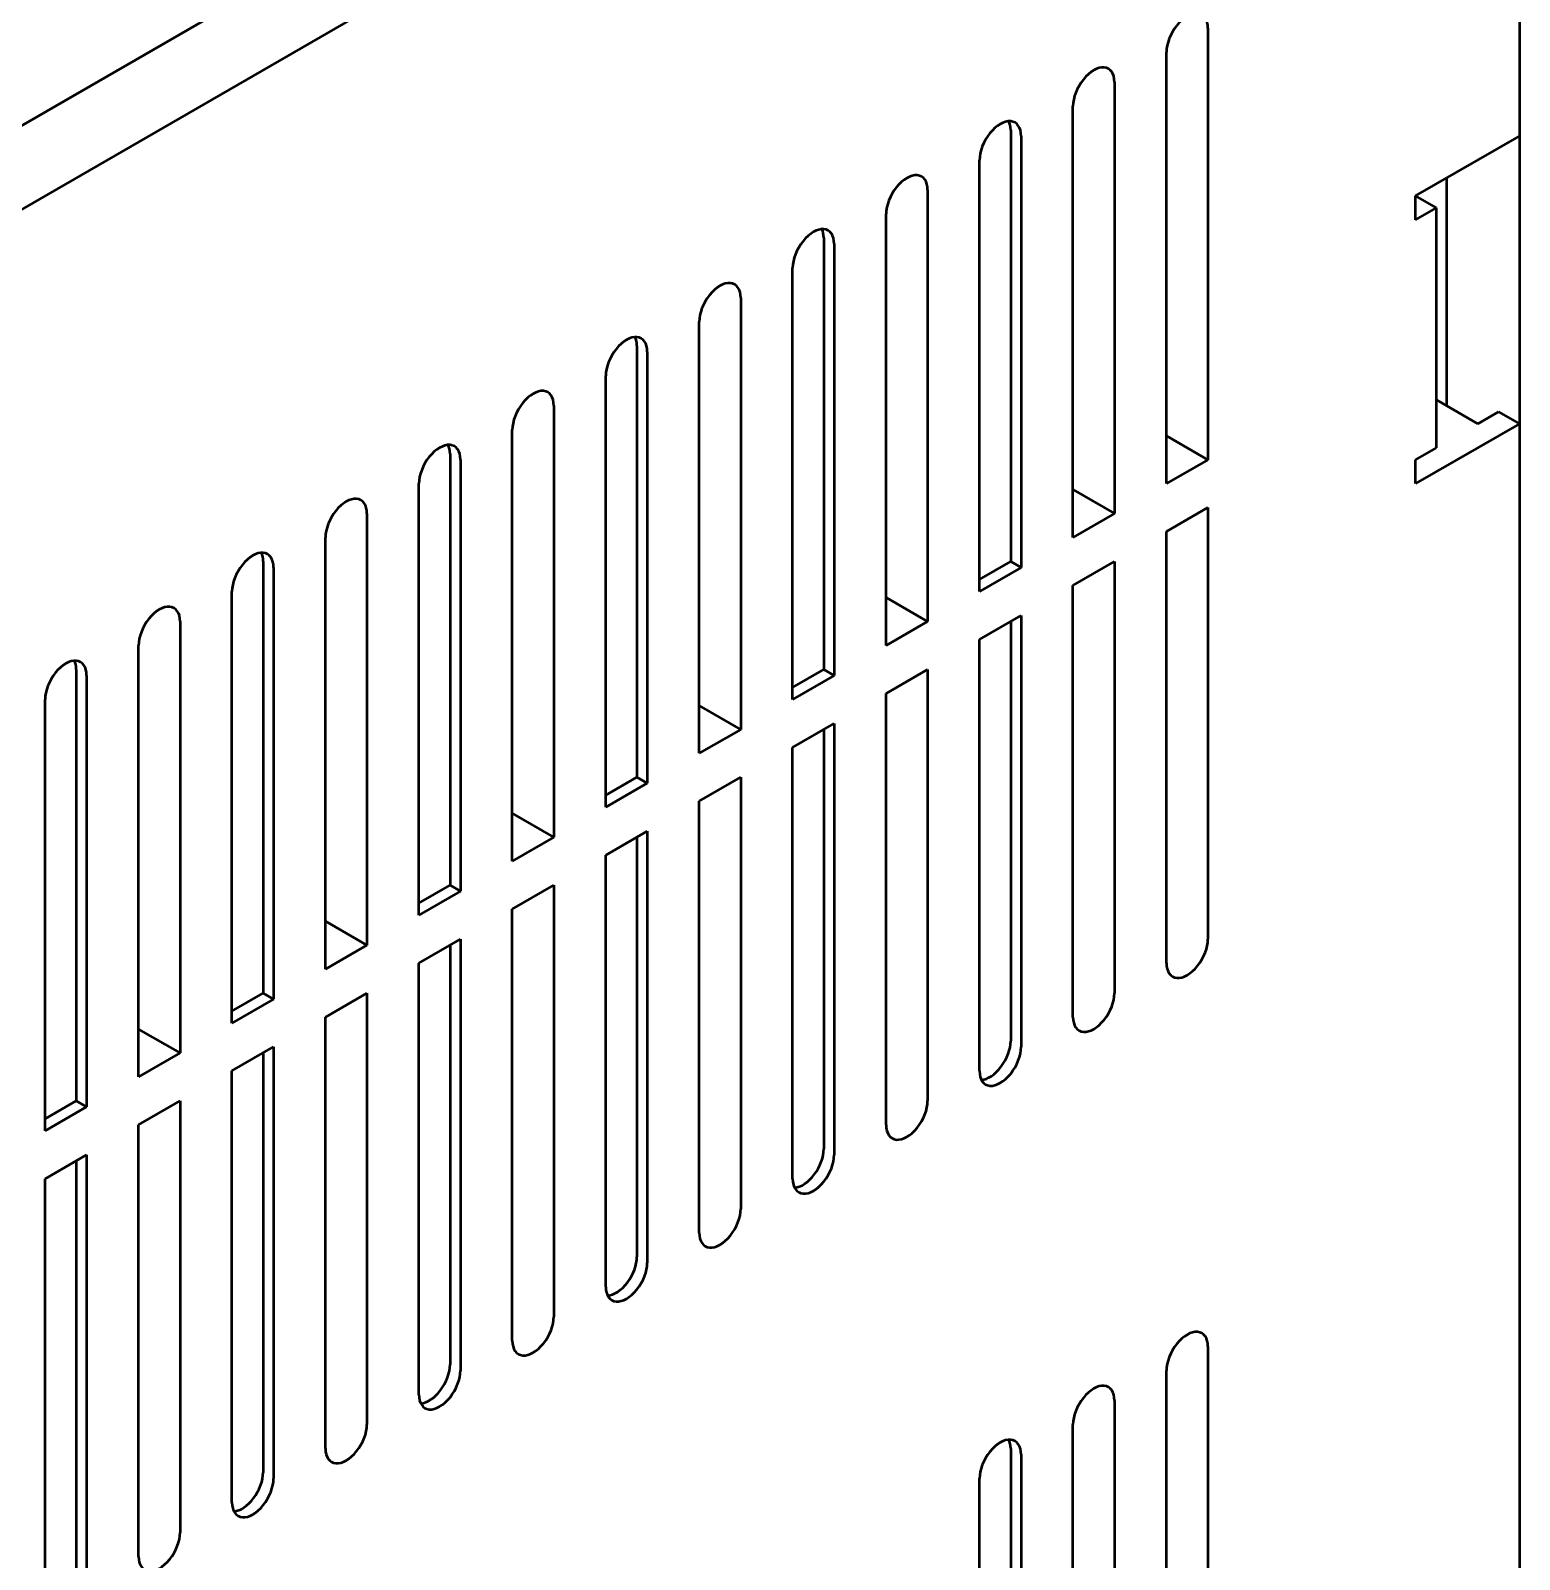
# Model space of a CAD drawing. Header units: millimetres. Extents: x 2121 to 4904, y 892 to 1933.
# Drawn here: x 3111.6 to 3184, y 1645.4 to 1719.8 of the extents above; entities that cross this region are included whole.
import ezdxf

# ---------------------------------------------------------------- set-up
doc = ezdxf.new("R2010")
doc.units = ezdxf.units.MM
doc.header["$LTSCALE"] = 1.8
doc.layers.add('외형선(ISO)', color=7, linetype='Continuous', lineweight=50)

msp = doc.modelspace()

# ---------------------------------------------------------------- linework, layer by layer
at = {"layer": '외형선(ISO)', "color": 7}
for p, q in [((3110.873, 1710.958), (3184.008, 1753.183)), ((3184.008, 1753.183), (3184.008, 1544.393)), ((3184.008, 1753.183), (3184.008, 1714.691)), ((3092.185, 1704.252), (3165.32, 1746.476)), ((3165.32, 1746.476), (3107.337, 1713)), ((3168.855, 1719.94), (3168.855, 1698.944)), ((3166.835, 1697.778), (3166.835, 1718.773)), ((3164.31, 1717.315), (3164.31, 1696.32)), ((3162.289, 1695.153), (3162.289, 1716.149)), ((3159.259, 1714.983), (3159.259, 1693.987)), ((3159.764, 1714.691), (3159.764, 1693.695)), ((3178.957, 1711.775), (3184.008, 1714.691)), ((3157.744, 1692.529), (3157.744, 1713.525)), ((3180.472, 1701.569), (3180.472, 1712.65)), ((3155.218, 1712.067), (3155.218, 1691.071)), ((3178.957, 1710.609), (3178.957, 1711.775)), ((3179.967, 1711.192), (3178.957, 1711.775)), ((3178.957, 1710.609), (3179.967, 1711.192)), ((3179.967, 1699.527), (3179.967, 1711.192)), ((3153.198, 1689.905), (3153.198, 1710.9)), ((3150.168, 1709.734), (3150.168, 1688.738)), ((3150.673, 1709.442), (3150.673, 1688.446)), ((3148.652, 1687.28), (3148.652, 1708.276)), ((3146.127, 1706.818), (3146.127, 1685.822)), ((3144.107, 1684.656), (3144.107, 1705.651)), ((3141.076, 1704.485), (3141.076, 1683.489)), ((3141.581, 1704.193), (3141.581, 1683.198)), ((3139.561, 1682.031), (3139.561, 1703.027)), ((3137.036, 1701.569), (3137.036, 1680.573)), ((3179.967, 1701.86), (3181.987, 1700.694)), ((3184.008, 1700.694), (3178.957, 1697.778)), ((3181.987, 1700.694), (3182.998, 1701.277)), ((3182.998, 1701.277), (3184.008, 1700.694)), ((3184.008, 1700.694), (3184.008, 1601.548)), ((3135.015, 1679.407), (3135.015, 1700.402)), ((3166.835, 1700.111), (3168.855, 1698.944)), ((3131.985, 1699.236), (3131.985, 1678.24)), ((3178.957, 1698.944), (3179.967, 1699.527)), ((3132.49, 1698.944), (3132.49, 1677.949)), ((3168.855, 1698.944), (3166.835, 1697.778)), ((3178.957, 1697.778), (3178.957, 1698.944)), ((3130.47, 1676.782), (3130.47, 1697.778)), ((3162.289, 1697.486), (3164.31, 1696.32)), ((3127.944, 1696.32), (3127.944, 1675.324)), ((3164.31, 1696.32), (3162.289, 1695.153)), ((3166.835, 1695.445), (3168.855, 1696.611)), ((3168.855, 1696.611), (3168.855, 1675.616)), ((3166.835, 1674.449), (3166.835, 1695.445)), ((3125.924, 1674.158), (3125.924, 1695.153)), ((3122.893, 1693.987), (3122.893, 1672.991)), ((3157.744, 1693.112), (3159.259, 1693.987)), ((3159.259, 1693.987), (3159.764, 1693.695)), ((3162.289, 1692.821), (3164.31, 1693.987)), ((3164.31, 1693.987), (3164.31, 1672.991)), ((3123.399, 1693.695), (3123.399, 1672.7)), ((3159.764, 1693.695), (3157.744, 1692.529)), ((3121.378, 1671.533), (3121.378, 1692.529)), ((3162.289, 1671.825), (3162.289, 1692.821)), ((3155.218, 1691.071), (3153.198, 1692.237)), ((3118.853, 1691.071), (3118.853, 1670.075)), ((3155.218, 1691.071), (3153.198, 1689.905)), ((3157.744, 1690.196), (3159.764, 1691.363)), ((3159.259, 1691.071), (3159.259, 1670.659)), ((3159.764, 1691.363), (3159.764, 1670.367)), ((3157.744, 1669.2), (3157.744, 1690.196)), ((3116.833, 1668.909), (3116.833, 1689.905)), ((3113.802, 1688.738), (3113.802, 1667.742)), ((3148.652, 1687.863), (3150.168, 1688.738)), ((3150.168, 1688.738), (3150.673, 1688.446)), ((3153.198, 1687.572), (3155.218, 1688.738)), ((3155.218, 1688.738), (3155.218, 1667.742)), ((3114.307, 1688.446), (3114.307, 1667.451)), ((3150.673, 1688.446), (3148.652, 1687.28)), ((3112.287, 1666.284), (3112.287, 1687.28)), ((3153.198, 1666.576), (3153.198, 1687.572)), ((3146.127, 1685.822), (3144.107, 1686.988)), ((3146.127, 1685.822), (3144.107, 1684.656)), ((3148.652, 1684.947), (3150.673, 1686.114)), ((3150.168, 1685.822), (3150.168, 1665.41)), ((3150.673, 1686.114), (3150.673, 1665.118)), ((3148.652, 1663.952), (3148.652, 1684.947)), ((3139.561, 1682.614), (3141.076, 1683.489)), ((3141.076, 1683.489), (3141.581, 1683.198)), ((3144.107, 1682.323), (3146.127, 1683.489)), ((3146.127, 1683.489), (3146.127, 1662.494)), ((3141.581, 1683.198), (3139.561, 1682.031)), ((3144.107, 1661.327), (3144.107, 1682.323)), ((3137.036, 1680.573), (3135.015, 1681.74)), ((3137.036, 1680.573), (3135.015, 1679.407)), ((3139.561, 1679.698), (3141.581, 1680.865)), ((3141.076, 1680.573), (3141.076, 1660.161)), ((3141.581, 1680.865), (3141.581, 1659.869)), ((3139.561, 1658.703), (3139.561, 1679.698)), ((3130.47, 1677.365), (3131.985, 1678.24)), ((3131.985, 1678.24), (3132.49, 1677.949)), ((3135.015, 1677.074), (3137.036, 1678.24)), ((3137.036, 1678.24), (3137.036, 1657.245)), ((3132.49, 1677.949), (3130.47, 1676.782)), ((3135.015, 1656.078), (3135.015, 1677.074)), ((3127.944, 1675.324), (3125.924, 1676.491)), ((3127.944, 1675.324), (3125.924, 1674.158)), ((3130.47, 1674.449), (3132.49, 1675.616)), ((3131.985, 1675.324), (3131.985, 1654.912)), ((3132.49, 1675.616), (3132.49, 1654.62)), ((3130.47, 1653.454), (3130.47, 1674.449)), ((3121.378, 1672.117), (3122.893, 1672.991)), ((3123.399, 1672.7), (3121.378, 1671.533)), ((3122.893, 1672.991), (3123.399, 1672.7)), ((3125.924, 1671.825), (3127.944, 1672.991)), ((3127.944, 1672.991), (3127.944, 1651.996)), ((3125.924, 1650.829), (3125.924, 1671.825)), ((3118.853, 1670.075), (3116.833, 1671.242)), ((3118.853, 1670.075), (3116.833, 1668.909)), ((3121.378, 1669.2), (3123.399, 1670.367)), ((3122.893, 1670.075), (3122.893, 1649.663)), ((3123.399, 1670.367), (3123.399, 1649.371)), ((3121.378, 1648.205), (3121.378, 1669.2)), ((3112.287, 1666.868), (3113.802, 1667.742)), ((3114.307, 1667.451), (3112.287, 1666.284)), ((3113.802, 1667.742), (3114.307, 1667.451)), ((3116.833, 1666.576), (3118.853, 1667.742)), ((3118.853, 1667.742), (3118.853, 1646.747)), ((3116.833, 1645.58), (3116.833, 1666.576)), ((3112.287, 1663.952), (3114.307, 1665.118)), ((3114.307, 1665.118), (3114.307, 1644.122)), ((3113.802, 1664.826), (3113.802, 1644.414)), ((3112.287, 1642.956), (3112.287, 1663.952)), ((3168.855, 1655.787), (3168.855, 1628.959)), ((3166.835, 1627.792), (3166.835, 1654.62)), ((3164.31, 1653.162), (3164.31, 1626.334)), ((3162.289, 1625.168), (3162.289, 1651.996)), ((3159.259, 1650.829), (3159.259, 1624.002)), ((3159.764, 1650.538), (3159.764, 1623.71)), ((3157.744, 1622.544), (3157.744, 1649.371))]:
    msp.add_line(p, q, dxfattribs=at)
for centre, major_axis, start_param, end_param in [((3167.845, 1719.357), (0.714, 1.237), 5.497787, 8.63938), ((3163.3, 1716.732), (0.714, 1.237), 5.497787, 8.63938), ((3158.754, 1714.108), (0.714, 1.237), 5.497787, 8.63938), ((3158.249, 1714.399), (0.714, 1.237), 5.497787, 5.921818), ((3154.208, 1711.483), (0.714, 1.237), 5.497787, 8.63938), ((3149.662, 1708.859), (0.714, 1.237), 5.497787, 8.63938), ((3149.157, 1709.15), (0.714, 1.237), 5.497787, 5.921818), ((3145.117, 1706.234), (0.714, 1.237), 5.497787, 8.63938), ((3140.571, 1703.61), (0.714, 1.237), 5.497787, 8.63938), ((3140.066, 1703.902), (0.714, 1.237), 5.497787, 5.921818), ((3136.025, 1700.986), (0.714, 1.237), 5.497787, 8.63938), ((3131.48, 1698.361), (0.714, 1.237), 5.497787, 8.63938), ((3130.975, 1698.653), (0.714, 1.237), 5.497787, 5.921818), ((3126.934, 1695.737), (0.714, 1.237), 5.497787, 8.63938), ((3122.388, 1693.112), (0.714, 1.237), 5.497787, 8.63938), ((3121.883, 1693.404), (0.714, 1.237), 5.497787, 5.921818), ((3117.843, 1690.488), (0.714, 1.237), 5.497787, 8.63938), ((3113.297, 1687.863), (0.714, 1.237), 5.497787, 8.63938), ((3112.792, 1688.155), (0.714, 1.237), 5.497787, 5.921818), ((3167.845, 1675.033), (-0.714, -1.237), 5.497787, 8.63938), ((3163.3, 1672.408), (-0.714, -1.237), 5.497787, 8.63938), ((3158.754, 1669.784), (-0.714, -1.237), 5.497787, 8.63938), ((3158.249, 1670.075), (-0.714, -1.237), 0.361367, 2.356194), ((3154.208, 1667.159), (-0.714, -1.237), 5.497787, 8.63938), ((3149.662, 1664.535), (-0.714, -1.237), 5.497787, 8.63938), ((3149.157, 1664.826), (-0.714, -1.237), 0.361367, 2.356194), ((3145.117, 1661.91), (-0.714, -1.237), 5.497787, 8.63938), ((3140.571, 1659.286), (-0.714, -1.237), 5.497787, 8.63938), ((3140.066, 1659.577), (-0.714, -1.237), 0.361367, 2.356194), ((3136.025, 1656.661), (-0.714, -1.237), 5.497787, 8.63938), ((3167.845, 1655.203), (0.714, 1.237), 5.497787, 8.63938), ((3131.48, 1654.037), (-0.714, -1.237), 5.497787, 8.63938), ((3130.975, 1654.329), (-0.714, -1.237), 0.361367, 2.356194), ((3163.3, 1652.579), (0.714, 1.237), 5.497787, 8.63938), ((3126.934, 1651.413), (-0.714, -1.237), 5.497787, 8.63938), ((3158.754, 1649.954), (0.714, 1.237), 5.497787, 8.63938), ((3158.249, 1650.246), (0.714, 1.237), 5.497787, 5.921818), ((3122.388, 1648.788), (-0.714, -1.237), 5.497787, 8.63938), ((3121.883, 1649.08), (-0.714, -1.237), 0.361367, 2.356194), ((3117.843, 1646.164), (-0.714, -1.237), 5.497787, 8.63938)]:
    msp.add_ellipse(centre, major_axis=major_axis, ratio=0.57735, start_param=start_param, end_param=end_param, dxfattribs=at)

doc.saveas('drawing.dxf')
